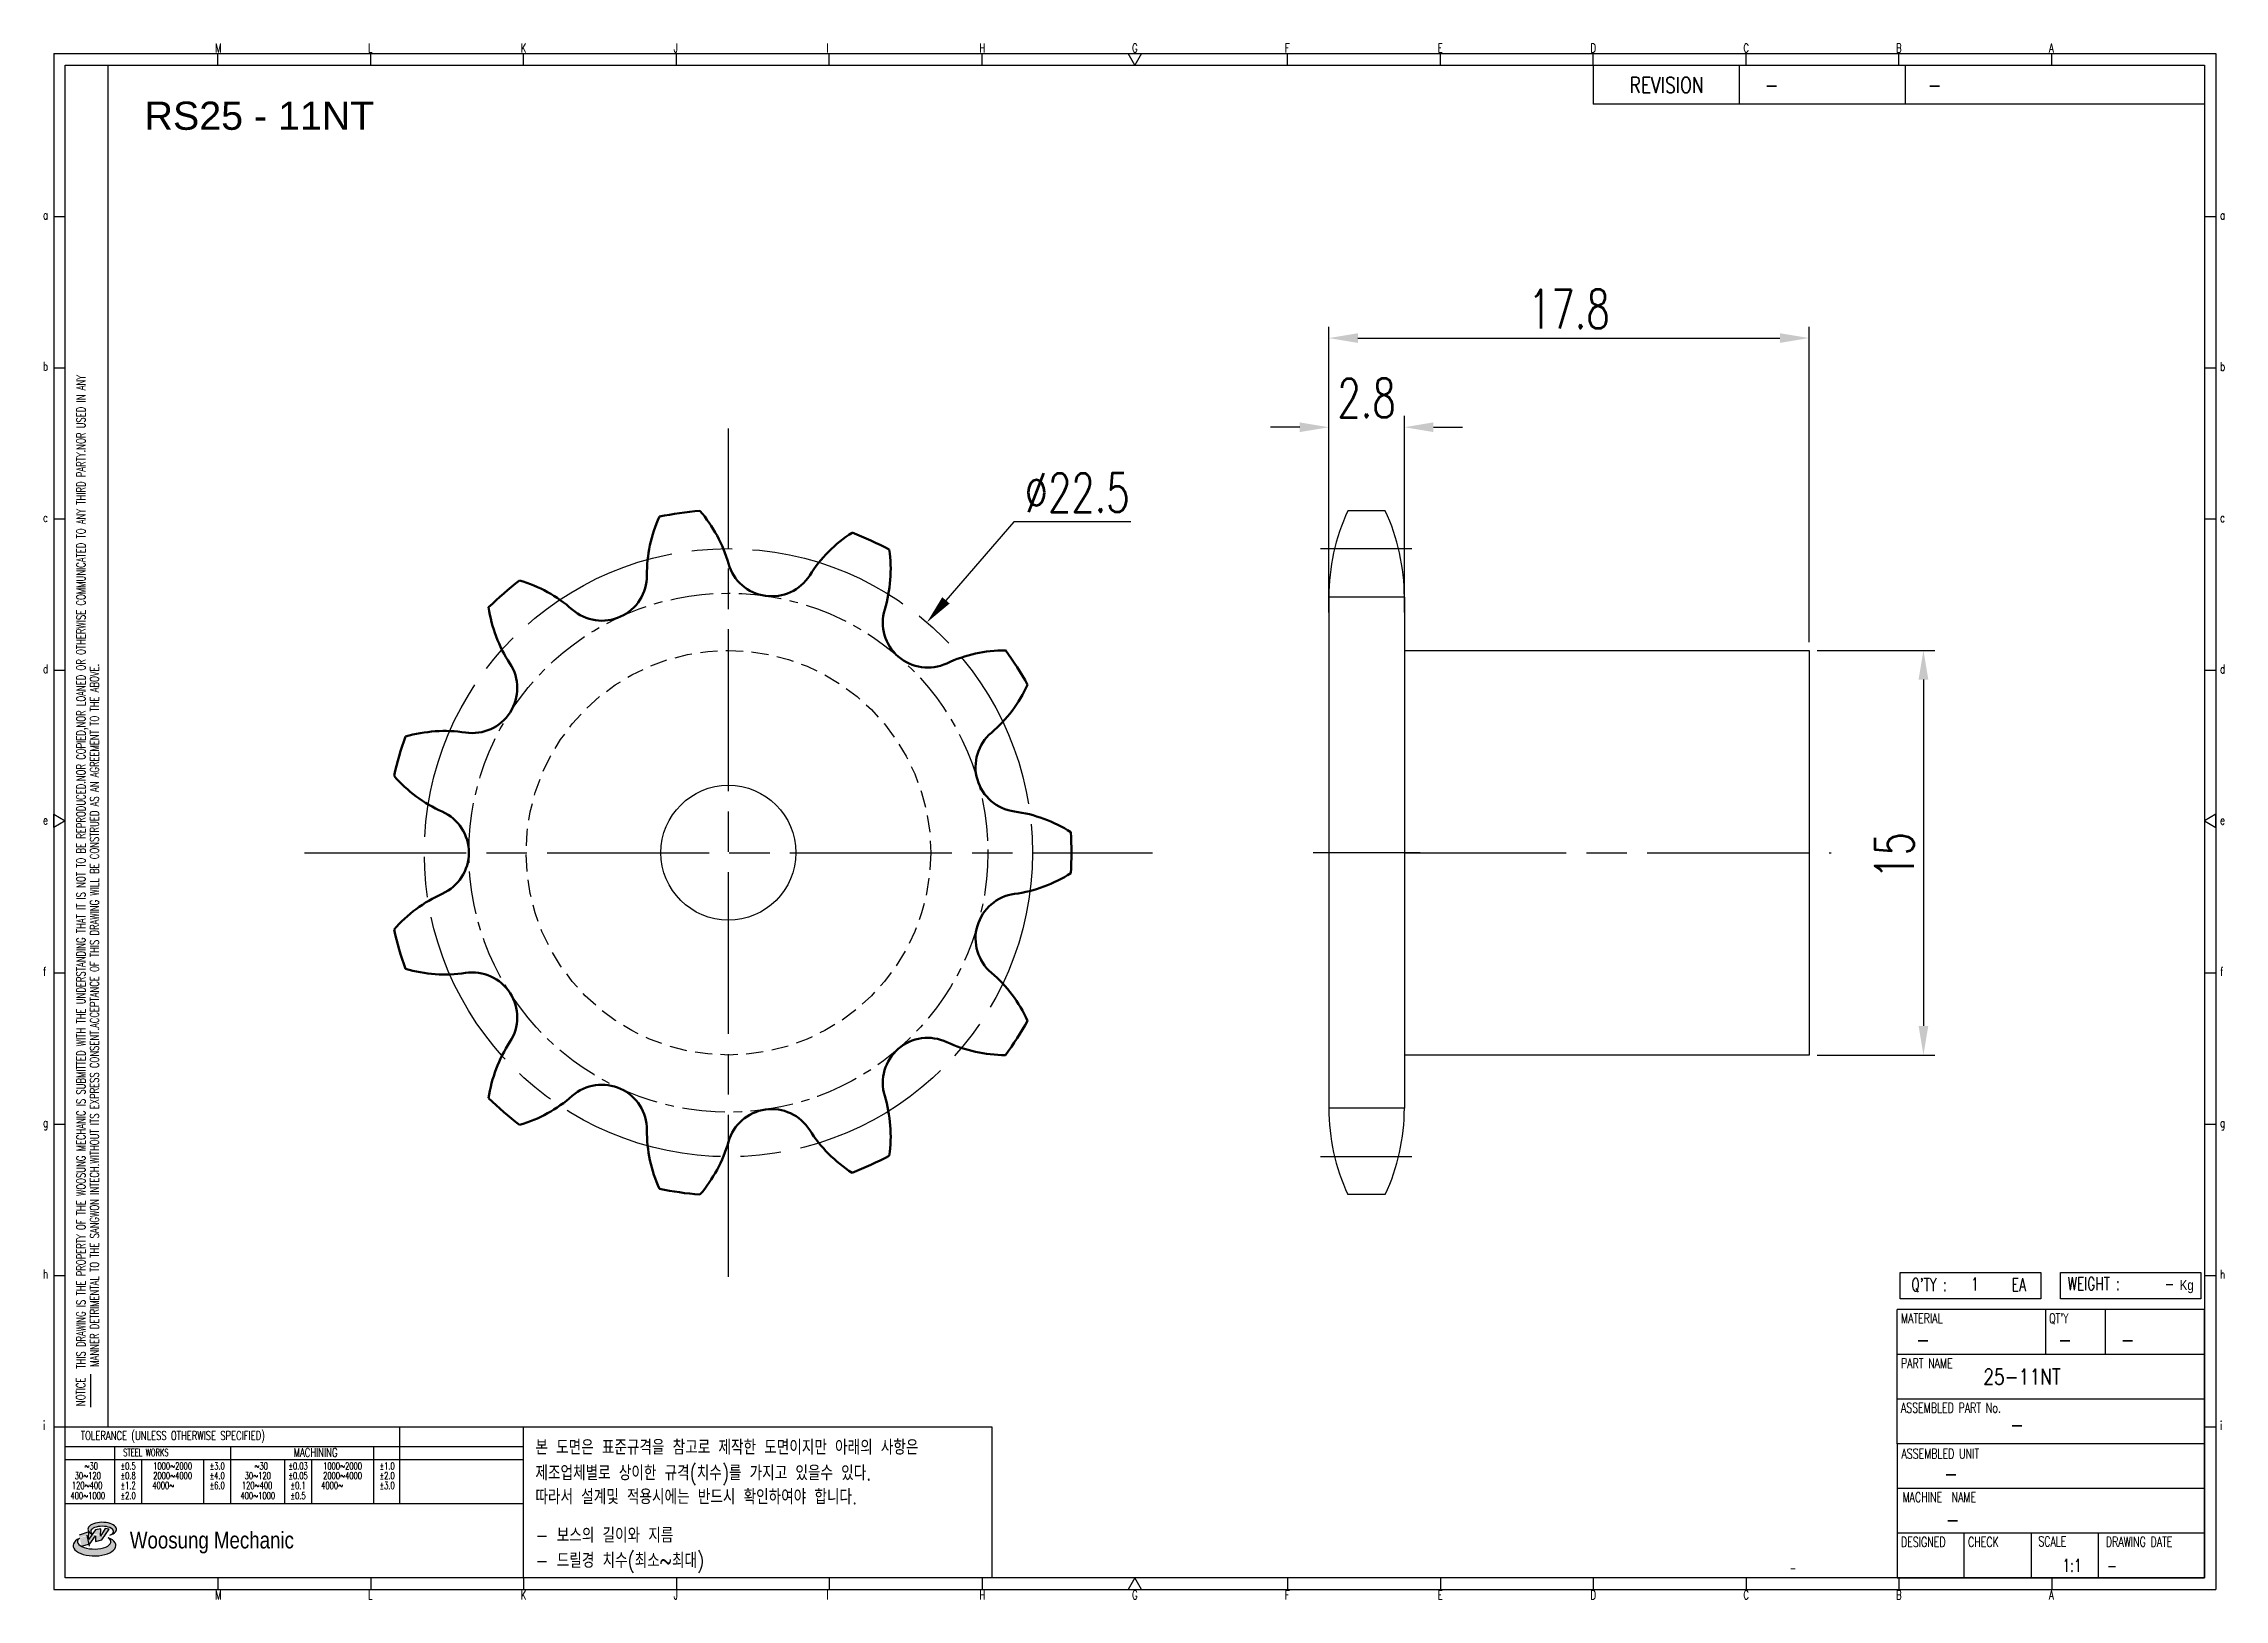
# Model space of a CAD drawing. Header units: millimetres. Extents: x -0.4 to 80.5, y -0.4 to 57.3.
import ezdxf
from ezdxf.enums import TextEntityAlignment as Align

# ---------------------------------------------------------------- set-up
doc = ezdxf.new("R2010")
doc.units = ezdxf.units.MM
for name, pattern in [('AM_ISO02W050', [7.5, 6, -1.5]), ('AM_ISO02W050x2', [3.75, 3, -0.75]), ('AM_ISO08W050', [18, 12, -1.5, 3, -1.5]), ('AM_ISO08W050x2', [9, 6, -0.75, 1.5, -0.75]), ('CENTER', [50.8, 31.75, -6.35, 6.35, -6.35]), ('HIDDEN', [9.525, 6.35, -3.175])]:
    doc.linetypes.add(name, pattern=pattern)
for name, color, linetype, lineweight in [('AM_0N', 7, 'Continuous', 50), ('AM_3N', 6, 'AM_ISO02W050', 25), ('AM_7', 4, 'AM_ISO08W050', 25), ('AM_7N', 4, 'AM_ISO08W050', 25)]:
    doc.layers.add(name, color=color, linetype=linetype, lineweight=lineweight)
for name, color, linetype in [('CL', 1, 'CENTER'), ('S-DIM', 7, 'Continuous'), ('TITLE', 7, 'Continuous'), ('도면레이아웃', 7, 'Continuous')]:
    doc.layers.add(name, color=color, linetype=linetype)
doc.styles.add('HAN', font='ROMANS.shx', dxfattribs={"width": 0.7, "bigfont": 'whgtxt.shx'})
doc.styles.add('HKD_ST2', font='romans.shx', dxfattribs={"width": 0.7, "height": 4, "bigfont": '@extfont2.shx'})
doc.styles.add('HSG', font='SIMPLEX.shx', dxfattribs={"width": 0.7, "bigfont": 'HSG.shx'})
doc.styles.add('ROMANS', font='romans.shx', dxfattribs={"width": 0.7, "bigfont": 'whgtxt.shx'})
doc.styles.add('SLDTEXTSTYLE4', font='arial.ttf', dxfattribs={"width": 0.8})
doc.styles.get("Standard").update_dxf_attribs({"font": 'arial.ttf'})
doc.dimstyles.new('APP2', dxfattribs={"dimscale": 0.6, "dimtxt": 2.4, "dimasz": 1.8, "dimexe": 0.7, "dimexo": 0.5, "dimgap": 0.6, "dimtad": 1, "dimtoh": 1, "dimdec": 1, "dimrnd": 0.01, "dimzin": 9, "dimdsep": 46, "dimtxsty": 'HSG', "dimcen": 0, "dimclrd": 1, "dimclre": 1, "dimclrt": 256, "dimazin": 2, "dimtp": 1, "dimtm": 1, "dimtfac": 0.5, "dimtdec": 1, "dimtofl": 0, "dimtmove": 0, "dimatfit": 3, "dimfxl": 0, "dimtvp": 1, "dimtolj": 2, "dimlwd": -1, "dimlwe": -1, "dimarcsym": 0})

# ---------------------------------------------------------------- blocks, each defined once
blk = doc.blocks.new('dyt')
for p, q in [((-68584.218, 488.758), (-68569.218, 488.758)), ((-68569.218, 488.758), (-68569.218, 473.758)), ((-68569.218, 473.758), (-68584.218, 473.758))]:
    blk.add_line(p, q)
at = {"layer": 'AM_7N', "linetype": 'AM_ISO08W050x2'}
blk.add_line((-68584.218, 481.258), (-68568.403, 481.258), dxfattribs=at)
blk = doc.blocks.new('*D5')
at = {"layer": 'Defpoints', "color": 0, "transparency": 16777216}
for p in [(65.065, 34.809), (65.065, 19.809), (69.306, 19.809)]:
    blk.add_point(p, dxfattribs=at)
at = {"layer": 'S-DIM', "color": 1, "transparency": 16777216}
for p, q in [((65.365, 34.809), (69.726, 34.809)), ((69.306, 33.729), (69.306, 20.889)), ((65.365, 19.809), (69.726, 19.809))]:
    blk.add_line(p, q, dxfattribs=at)
for points in [[(69.126, 33.729), (69.486, 33.729), (69.306, 34.809)], [(69.126, 20.889), (69.486, 20.889), (69.306, 19.809)]]:
    blk.add_solid(points, dxfattribs=at)
at = {"layer": 'S-DIM', "transparency": 16777216, "insert": (68.226, 27.207), "char_height": 1.44, "attachment_point": 5, "rotation": 90, "style": 'HSG'}
blk.add_mtext('\\A2;15', dxfattribs=at)
blk = doc.blocks.new('*D6')
at = {"layer": 'Defpoints', "color": 0, "transparency": 16777216}
for p in [(50.065, 43.08), (47.265, 35.911), (50.065, 35.911)]:
    blk.add_point(p, dxfattribs=at)
at = {"layer": 'S-DIM', "color": 1, "transparency": 16777216}
for p, q in [((46.185, 43.08), (45.105, 43.08)), ((47.265, 36.211), (47.265, 43.5)), ((50.065, 36.211), (50.065, 43.5)), ((51.145, 43.08), (52.225, 43.08))]:
    blk.add_line(p, q, dxfattribs=at)
for points in [[(46.185, 43.26), (46.185, 42.9), (47.265, 43.08)], [(51.145, 43.26), (51.145, 42.9), (50.065, 43.08)]]:
    blk.add_solid(points, dxfattribs=at)
at = {"layer": 'S-DIM', "transparency": 16777216, "insert": (48.665, 44.16), "char_height": 1.44, "attachment_point": 5, "style": 'HSG'}
blk.add_mtext('\\A2;2.8', dxfattribs=at)
blk = doc.blocks.new('*D7')
at = {"layer": 'Defpoints', "color": 0, "transparency": 16777216}
for p in [(65.065, 46.385), (47.265, 35.911), (65.065, 34.809)]:
    blk.add_point(p, dxfattribs=at)
at = {"layer": 'S-DIM', "color": 1, "transparency": 16777216}
for p, q in [((47.265, 36.211), (47.265, 46.805)), ((48.345, 46.385), (63.985, 46.385)), ((65.065, 35.109), (65.065, 46.805))]:
    blk.add_line(p, q, dxfattribs=at)
for points in [[(48.345, 46.565), (48.345, 46.205), (47.265, 46.385)], [(63.985, 46.565), (63.985, 46.205), (65.065, 46.385)]]:
    blk.add_solid(points, dxfattribs=at)
at = {"layer": 'S-DIM', "transparency": 16777216, "insert": (56.165, 47.465), "char_height": 1.44, "attachment_point": 5, "style": 'HSG'}
blk.add_mtext('\\A2;17.8', dxfattribs=at)
blk = doc.blocks.new('*D8')
at = {"layer": 'Defpoints', "color": 0, "transparency": 16777216}
for p in [(32.367, 35.844), (17.649, 18.774)]:
    blk.add_point(p, dxfattribs=at)
at = {"layer": 'S-DIM', "color": 1, "transparency": 16777216}
for p, q in [((35.585, 39.575), (33.073, 36.662)), ((39.929, 39.575), (35.585, 39.575))]:
    blk.add_line(p, q, dxfattribs=at)
blk.add_solid([(32.936, 36.779), (33.209, 36.544), (32.367, 35.844)], dxfattribs=at)
at = {"layer": 'S-DIM', "transparency": 16777216, "insert": (37.937, 40.655), "char_height": 1.44, "attachment_point": 5, "style": 'HSG'}
blk.add_mtext('\\A2;∅22.5', dxfattribs=at)
blk = doc.blocks.new('SUYWSHJH')
at = {"layer": '도면레이아웃'}
h = blk.add_hatch(color=10, dxfattribs=at)
h.paths.add_polyline_path([(1.544, 35.177), (1.554, 34.966), (1.779, 35.034), (2.054, 35.422), (1.908, 35.446), (1.728, 35.167), (1.741, 35.439), (1.547, 35.405), (1.292, 35.041), (1.295, 35.33), (0.943, 35.208), (1.03, 34.8), (1.336, 34.885)])
edge = h.paths.add_edge_path()
edge.add_ellipse((1.795, 35.421), major_axis=(-0.53, 0), ratio=0.487785, start_angle=122.36065, end_angle=403.39574)
edge.add_line((1.411, 35.244), (1.419, 35.261))
edge.add_ellipse((1.798, 35.344), major_axis=(-0.423, 0), ratio=0.444396, start_angle=131.58977, end_angle=386.19408, ccw=False)
edge = h.paths.add_edge_path()
edge.add_ellipse((1.512, 34.815), major_axis=(-0.793, 0), ratio=0.480113, start_angle=314.67633, end_angle=590.85213)
edge.add_ellipse((1.501, 34.958), major_axis=(-0.62, 0), ratio=0.43311, start_angle=331.7024, end_angle=574.42495, ccw=False)
for p, q in [((0, 90.118), (80.15, 90.118)), ((0, 90.118), (0, 33.191)), ((6.089, 89.693), (6.089, 90.118)), ((11.753, 89.693), (11.753, 90.118)), ((17.418, 89.693), (17.418, 90.118)), ((23.082, 89.693), (23.082, 90.118)), ((28.746, 89.693), (28.746, 90.118)), ((34.411, 89.693), (34.411, 90.118)), ((45.739, 89.693), (45.739, 90.118)), ((51.404, 89.693), (51.404, 90.118)), ((57.068, 89.693), (57.068, 90.118)), ((62.732, 89.693), (62.732, 90.118)), ((68.397, 89.693), (68.397, 90.118)), ((74.061, 89.693), (74.061, 90.118)), ((80.15, 90.118), (80.15, 33.191)), ((0, 84.085), (0.425, 84.085)), ((79.725, 84.085), (80.15, 84.085)), ((0, 78.478), (0.425, 78.478)), ((79.725, 78.478), (80.15, 78.478)), ((0, 72.87), (0.425, 72.87)), ((79.725, 72.87), (80.15, 72.87)), ((0, 67.262), (0.425, 67.262)), ((79.725, 67.262), (80.15, 67.262)), ((0, 56.047), (0.425, 56.047)), ((79.725, 56.047), (80.15, 56.047)), ((0, 50.439), (0.425, 50.439)), ((79.725, 50.439), (80.15, 50.439)), ((0, 44.832), (0.425, 44.832)), ((79.725, 44.832), (80.15, 44.832)), ((1.377, 39.947), (1.377, 41.174)), ((0, 39.224), (0.425, 39.224)), ((79.725, 39.224), (80.15, 39.224)), ((0, 33.191), (80.15, 33.191)), ((6.089, 33.616), (6.089, 33.191)), ((11.753, 33.616), (11.753, 33.191)), ((17.418, 33.616), (17.418, 33.191)), ((23.082, 33.616), (23.082, 33.191)), ((28.746, 33.616), (28.746, 33.191)), ((34.411, 33.616), (34.411, 33.191)), ((45.739, 33.616), (45.739, 33.191)), ((51.404, 33.616), (51.404, 33.191)), ((57.068, 33.616), (57.068, 33.191)), ((62.732, 33.616), (62.732, 33.191)), ((68.397, 33.616), (68.397, 33.191)), ((74.061, 33.616), (74.061, 33.191))]:
    blk.add_line(p, q)
at = {"color": 2}
for p, q in [((2.017, 39.224), (2.017, 89.693)), ((0.425, 39.224), (17.418, 39.224)), ((12.816, 39.224), (12.816, 36.382)), ((17.418, 33.616), (17.418, 39.224)), ((0.425, 38.487), (17.418, 38.487)), ((0.425, 38.012), (17.418, 38.012)), ((2.257, 38.487), (2.257, 36.382)), ((3.257, 38.012), (3.257, 36.382)), ((5.557, 38.012), (5.557, 36.382)), ((6.557, 38.5), (6.557, 36.382)), ((8.557, 38.012), (8.557, 36.382)), ((9.557, 38.026), (9.557, 36.382)), ((11.857, 38.487), (11.857, 36.382)), ((0.425, 36.382), (17.418, 36.382))]:
    blk.add_line(p, q, dxfattribs=at)
at = {"color": 6, "ltscale": 0.5}
for p, q in [((57.068, 89.693), (57.068, 88.246)), ((62.47, 89.693), (62.47, 88.246)), ((68.635, 89.693), (68.635, 88.246)), ((79.725, 88.246), (57.068, 88.246)), ((68.336, 38.59), (68.336, 43.563)), ((79.725, 43.563), (68.336, 43.563)), ((73.827, 43.563), (73.827, 41.905)), ((76.037, 43.563), (76.037, 41.905)), ((79.725, 38.59), (79.725, 43.563)), ((79.725, 41.905), (68.336, 41.905)), ((79.725, 40.248), (68.336, 40.248)), ((68.336, 38.59), (68.336, 33.616)), ((79.725, 38.59), (68.336, 38.59)), ((79.725, 33.616), (79.725, 38.59)), ((79.725, 36.932), (68.336, 36.932)), ((79.725, 35.274), (68.336, 35.274)), ((70.822, 33.616), (70.822, 35.274)), ((73.309, 33.616), (73.309, 35.274)), ((75.796, 33.616), (75.796, 35.274)), ((68.336, 33.616), (79.725, 33.616))]:
    blk.add_line(p, q, dxfattribs=at)
for points in [[(40.075, 89.693), (39.83, 90.118), (40.32, 90.118)], [(0.425, 89.693), (79.725, 89.693), (79.725, 33.616), (0.425, 33.616)], [(0.425, 61.679), (0, 61.433), (0, 61.924)], [(79.725, 61.679), (80.15, 61.433), (80.15, 61.924)], [(40.075, 33.616), (39.83, 33.191), (40.32, 33.191)]]:
    blk.add_lwpolyline(points, close=True)
at = {"layer": 'TITLE', "color": 20}
for p, q in [((68.449, 43.961), (68.449, 44.936)), ((68.449, 44.936), (73.654, 44.936)), ((73.654, 44.936), (73.654, 43.961)), ((74.39, 43.961), (74.39, 44.936)), ((74.39, 44.936), (79.595, 44.936)), ((79.595, 44.936), (79.595, 43.961)), ((73.654, 43.961), (68.449, 43.961)), ((79.595, 43.961), (74.39, 43.961))]:
    blk.add_line(p, q, dxfattribs=at)
at = {"layer": '도면레이아웃'}
for p, q in [((1.295, 35.33), (0.943, 35.208)), ((1.03, 34.8), (1.336, 34.885)), ((1.224, 35.208), (1.311, 34.8)), ((1.224, 35.208), (1.224, 35.208)), ((1.547, 35.405), (1.292, 35.041)), ((1.292, 35.041), (1.295, 35.33)), ((1.336, 34.885), (1.544, 35.177)), ((1.419, 35.261), (1.411, 35.244)), ((1.544, 35.177), (1.554, 34.966)), ((1.741, 35.439), (1.547, 35.405)), ((1.554, 34.966), (1.779, 35.034)), ((1.908, 35.446), (1.728, 35.167)), ((1.728, 35.167), (1.741, 35.439)), ((1.779, 35.034), (2.054, 35.422)), ((2.054, 35.422), (1.908, 35.446))]:
    blk.add_line(p, q, dxfattribs=at)
for centre, major_axis, ratio, start_param, end_param in [((1.795, 35.421), (-0.53, 0), 0.487785, 2.135596, 7.040584), ((1.512, 34.815), (-0.793, 0), 0.480113, 5.492138, 10.312315), ((1.501, 34.958), (-0.62, 0), 0.43311, 5.789299, 10.025607), ((1.798, 35.344), (-0.423, 0), 0.444396, 2.296675, 6.740358)]:
    blk.add_ellipse(centre, major_axis=major_axis, ratio=ratio, start_param=start_param, end_param=end_param, dxfattribs=at)
at = {"color": 4, "style": 'HKD_ST2', "width": 0.7}
for s, p in [('M', (5.988, 90.164)), ('L', (11.652, 90.164)), ('K', (17.316, 90.164)), ('J', (22.981, 90.164)), ('I', (28.645, 90.164)), ('H', (34.309, 90.164)), ('G', (39.974, 90.164)), ('F', (45.638, 90.164)), ('E', (51.302, 90.164)), ('D', (56.967, 90.164)), ('C', (62.631, 90.164)), ('B', (68.295, 90.164)), ('A', (73.96, 90.164)), ('a', (-0.395, 83.976)), ('a', (80.305, 83.97)), ('b', (-0.395, 78.368)), ('b', (80.305, 78.362)), ('c', (-0.395, 72.76)), ('c', (80.305, 72.754)), ('d', (-0.395, 67.153)), ('d', (80.305, 67.147)), ('e', (-0.395, 61.545)), ('e', (80.305, 61.539)), ('f', (-0.395, 55.937)), ('f', (80.305, 55.931)), ('g', (-0.395, 50.33)), ('g', (80.305, 50.324)), ('h', (-0.395, 44.722)), ('h', (80.305, 44.716)), ('i', (-0.395, 39.114)), ('i', (80.305, 39.108)), ('M', (5.988, 32.824)), ('L', (11.652, 32.824)), ('K', (17.316, 32.824)), ('J', (22.981, 32.824)), ('I', (28.645, 32.824)), ('H', (34.309, 32.824)), ('G', (39.974, 32.824)), ('F', (45.638, 32.824)), ('E', (51.302, 32.824)), ('D', (56.967, 32.824)), ('C', (62.631, 32.824)), ('B', (68.295, 32.824)), ('A', (73.96, 32.824))]:
    blk.add_text(s, height=0.326, dxfattribs=at).set_placement(p)
for s, height, style, width, p in [('REVISION', 0.5806, 'HAN', 0.8, (58.415, 88.664)), ('-', 0.581, 'HAN', 0.8, (63.426, 88.664)), ('-', 0.581, 'HAN', 0.8, (69.468, 88.664)), ("Q'TY : ", 0.4746, 'HKD_ST2', 0.7, (68.857, 44.253)), ('1', 0.475, 'HKD_ST2', 0.7, (71.071, 44.275)), ('EA', 0.4746, 'HKD_ST2', 0.7, (72.578, 44.253)), ('WEIGHT : ', 0.4746, 'HKD_ST2', 0.7, (74.65, 44.286)), ('-', 0.581, 'HAN', 0.8, (69.029, 42.157)), ('-', 0.581, 'HAN', 0.8, (74.289, 42.157)), ('-', 0.581, 'HAN', 0.8, (76.623, 42.157)), ('-', 0.581, 'HAN', 0.8, (72.515, 39.013)), ('-', 0.581, 'HAN', 0.8, (70.067, 37.189)), ('-', 0.581, 'HAN', 0.8, (70.126, 35.48)), ('1:1', 0.4746, 'HKD_ST2', 0.7, (74.458, 33.848)), ('-', 0.475, 'HKD_ST2', 0.7, (76.112, 33.837))]:
    blk.add_text(s, height=height, dxfattribs=dict(style=style, width=width)).set_placement(p)
at = {"color": 2, "style": 'HKD_ST2', "width": 0.7}
for s, p in [(' THIS DRAWING IS THE PROPERTY OF THE WOOSUNG MECHANIC IS SUBMITTED WITH THE UNDERSTANDING THAT IT IS NOT TO BE REPRODUCED.NOR COPIED,NOR LOANED OR OTHERWISE COMMUNICATED TO ANY THIRD PARTY.NOR USED IN ANY', (1.173, 41.217)), ('MANNER DETRIMENTAL TO THE SANGWON INTECH.WITHOUT ITS EXPRESS CONSENT.ACCEPTANCE OF THIS DRAWING WILL BE CONSTRUED AS AN AGREEMENT TO THE ABOVE.', (1.672, 41.447))]:
    blk.add_text(s, height=0.326266, rotation=90, dxfattribs=at).set_placement(p)
at = {"style": 'HKD_ST2', "width": 0.7}
blk.add_text('-', height=0.475, dxfattribs=at).set_placement((78.613, 44.286), align=Align.RIGHT)
at = {"color": 4, "style": 'HKD_ST2', "width": 0.7}
for s, height, p in [('MATERIAL', 0.3651, (68.474, 43.425)), ("QT'Y", 0.3651, (73.965, 43.425)), ('PART NAME', 0.3651, (68.474, 41.756)), ('ASSEMBLED PART No.', 0.36511, (68.474, 40.109)), ('ASSEMBLED UNIT', 0.36511, (68.49, 38.408)), ('MACHINE  NAME', 0.36511, (68.532, 36.794)), ('DESIGNED', 0.3651, (68.474, 35.136)), ('CHECK', 0.3651, (70.961, 35.136)), ('SCALE', 0.3651, (73.566, 35.153)), ('DRAWING DATE', 0.36511, (76.071, 35.141))]:
    blk.add_text(s, height=height, dxfattribs=at).set_placement(p, align=Align.TOP_LEFT)
at = {"style": 'HKD_ST2', "width": 0.7}
blk.add_text('NOTICE', height=0.3263, rotation=90, dxfattribs=at).set_placement((1.163, 39.988))
for s, height, style, width, p in [('TOLERANCE (UNLESS OTHERWISE SPECIFIED)', 0.32627, 'HKD_ST2', 0.7, (4.417, 38.896)), ('-', 0.326, 'ROMANS', 0.65, (64.469, 33.975))]:
    blk.add_text(s, height=height, dxfattribs=dict(style=style, width=width)).set_placement(p, align=Align.MIDDLE_CENTER)
at = {"color": 4, "style": 'HKD_ST2', "width": 0.7}
for s, height, p in [('STEEL WORKS', 0.26101, (3.416, 38.268)), ('MACHINING', 0.3263, (9.707, 38.27)), ('%%P0.5', 0.261, (2.757, 37.762)), ('%%P0.8', 0.261, (2.757, 37.411)), ('%%P3.0', 0.261, (6.057, 37.762)), ('%%P4.0', 0.261, (6.057, 37.411)), ('%%P0.03', 0.261, (9.057, 37.762)), ('%%P0.05', 0.261, (9.057, 37.411)), ('%%P1.0', 0.261, (12.357, 37.762)), ('%%P2.0', 0.261, (12.357, 37.411)), ('%%P1.2', 0.261, (2.757, 37.045)), ('%%P2.0', 0.261, (2.757, 36.67)), ('%%P6.0', 0.261, (6.057, 37.045)), ('%%P0.1', 0.261, (9.057, 37.045)), ('%%P0.5', 0.261, (9.057, 36.67)), ('%%P3.0', 0.261, (12.357, 37.045))]:
    blk.add_text(s, height=height, dxfattribs=at).set_placement(p, align=Align.MIDDLE)
for s, height, p in [('30%%126120', 0.261, (1.263, 37.411)), ('%%12630', 0.261, (1.389, 37.762)), ('2000%%1264000', 0.26101, (4.407, 37.411)), ('1000%%1262000', 0.26101, (4.407, 37.762)), ('30%%126120', 0.261, (7.563, 37.411)), ('%%12630', 0.261, (7.689, 37.762)), ('2000%%1264000', 0.26101, (10.707, 37.411)), ('1000%%1262000', 0.26101, (10.707, 37.762)), ('400%%1261000', 0.26101, (1.263, 36.67)), ('120%%126400', 0.26101, (1.237, 37.045)), ('4000%%126', 0.261, (4.061, 37.045)), ('400%%1261000', 0.26101, (7.563, 36.67)), ('120%%126400', 0.26101, (7.537, 37.045)), ('4000%%126', 0.261, (10.321, 37.045))]:
    blk.add_text(s, height=height, dxfattribs=at).set_placement(p, align=Align.MIDDLE_CENTER)
at = {"color": 1, "style": 'SLDTEXTSTYLE4', "width": 0.8}
blk.add_text('Woosung Mechanic', height=0.61957, dxfattribs=at).set_placement((2.822, 34.711))
at = {"layer": 'TITLE', "width": 0.8}
blk.add_text('Kg', height=0.3789, dxfattribs=at).set_placement((78.807, 44.286))
blk = doc.blocks.new('notice1')
at = {"color": 4}
blk.add_lwpolyline([(-22142.12, 1733.79), (-22053.8, 1733.79), (-22053.8, 1705.26), (-22142.12, 1705.26)], close=True, dxfattribs=at)
at = {"color": 4, "style": 'HAN', "width": 0.8}
for s, p in [('본 도면은 표준규격을 참고로 제작한 도면이지만 아래의 사항은', (-22139.9, 1728.51)), ('제조업체별로 상이한 규격(치수)를 가지고 있을수 있다.', (-22139.9, 1723.67)), ('따라서 설계및 적용시에는 반드시 확인하여야 합니다.', (-22139.9, 1719.17)), ('- 보스의 길이와 지름', (-22139.9, 1711.92)), ('- 드릴경 치수(최소~최대)', (-22139.9, 1707.16))]:
    blk.add_text(s, height=2.7949, dxfattribs=at).set_placement(p)

msp = doc.modelspace()

# ---------------------------------------------------------------- linework, layer by layer
for p, q in [((49.359, 39.98), (47.972, 39.98)), ((47.265, 36.78), (47.265, 17.837)), ((50.065, 36.78), (50.065, 17.837)), ((49.359, 14.637), (47.972, 14.637))]:
    msp.add_line(p, q)
at = {"color": 2, "linetype": 'HIDDEN', "ltscale": 0.1}
msp.add_circle((25.008, 27.309), 7.5, dxfattribs=at)
msp.add_circle((25.008, 27.309), 2.5)
for centre, start, end in [((54.865, 36.78), 155.09894, 180), ((42.465, 36.78), 0, 24.90106), ((54.865, 17.837), 180, 204.90106), ((42.465, 17.837), 335.09894, 0)]:
    msp.add_arc(centre, 7.6, start, end)
at = {"layer": 'AM_0N'}
for centre, radius, start, end in [((27.134, 37.629), 5.148, 155.45983, 180.45455), ((25.008, 27.309), 12.718, 94.76468, 101.59895), ((20.061, 36.612), 5.148, 15.90909, 40.90381), ((32.376, 34.841), 5.148, 122.73256, 147.72727), ((25.008, 27.309), 12.718, 62.03741, 68.87168), ((26.615, 38.48), 1.667, 195.90909, 327.72727), ((25.876, 37.81), 5.148, 343.18182, 8.17653), ((25.008, 27.309), 12.718, 127.49195, 134.32623), ((15.817, 32.46), 5.148, 48.63636, 73.63108), ((20.32, 37.575), 1.667, 228.63636, 0.45455), ((21.217, 37.14), 5.148, 188.1871, 213.18182), ((32.399, 35.838), 1.667, 163.18182, 295), ((35.279, 29.662), 5.148, 90.00528, 115), ((25.008, 27.309), 12.718, 29.31014, 36.14441), ((15.514, 33.41), 1.667, 261.36364, 33.18182), ((31.416, 35.674), 5.148, 310.45455, 335.44926), ((25.008, 27.309), 12.718, 160.21923, 167.0535), ((14.491, 26.673), 5.148, 81.36364, 106.35835), ((35.837, 30.488), 1.667, 130.45455, 262.27273), ((16.504, 33.53), 5.148, 220.91438, 245.90909), ((13.722, 27.309), 1.667, 294.09091, 65.90909), ((34.921, 23.736), 5.148, 57.27801, 82.27273), ((25.008, 27.309), 12.718, 356.58286, 3.41714), ((34.921, 30.882), 5.148, 277.72727, 302.72199), ((16.504, 21.088), 5.148, 114.09091, 139.08562), ((35.837, 24.129), 1.667, 97.72727, 229.54545), ((25.008, 27.309), 12.718, 192.9465, 199.78077), ((14.491, 27.944), 5.148, 253.64165, 278.63636), ((15.514, 21.207), 1.667, 326.81818, 98.63636), ((31.416, 18.944), 5.148, 24.55074, 49.54545), ((25.008, 27.309), 12.718, 323.85559, 330.68986), ((21.217, 17.478), 5.148, 146.81818, 171.8129), ((32.399, 18.779), 1.667, 65, 196.81818), ((35.279, 24.955), 5.148, 245, 269.99472), ((20.32, 17.043), 1.667, 359.54545, 131.36364), ((25.008, 27.309), 12.718, 225.67377, 232.50805), ((15.817, 22.157), 5.148, 286.36892, 311.36364), ((26.615, 16.138), 1.667, 32.27273, 164.09091), ((25.876, 16.808), 5.148, 351.82347, 16.81818), ((27.134, 16.989), 5.148, 179.54545, 204.54017), ((32.376, 19.776), 5.148, 212.27273, 237.26744), ((20.061, 18.006), 5.148, 319.09619, 344.09091), ((25.008, 27.309), 12.718, 291.12832, 297.96259), ((25.008, 27.309), 12.718, 258.40105, 265.23532)]:
    msp.add_arc(centre, radius, start, end, dxfattribs=at)
at = {"layer": 'AM_3N', "linetype": 'AM_ISO02W050x2'}
for p, q in [((50.065, 36.78), (47.265, 36.78)), ((50.065, 17.837), (47.265, 17.837))]:
    msp.add_line(p, q, dxfattribs=at)
at = {"layer": 'AM_7', "linetype": 'AM_ISO08W050x2'}
for p, q in [((50.338, 38.578), (46.955, 38.578)), ((50.647, 27.309), (46.684, 27.309)), ((50.338, 16.039), (46.955, 16.039))]:
    msp.add_line(p, q, dxfattribs=at)
msp.add_circle((25.008, 27.309), 11.27, dxfattribs=at)
at = {"layer": 'AM_7N', "linetype": 'AM_ISO08W050x2'}
for p, q in [((25.008, 11.591), (25.008, 43.027)), ((9.29, 27.309), (40.726, 27.309))]:
    msp.add_line(p, q, dxfattribs=at)
at = {"layer": 'CL', "ltscale": 0.05}
msp.add_circle((25.008, 27.309), 9.62, dxfattribs=at)

# ---------------------------------------------------------------- block references
for name, p in [('SUYWSHJH', (0, -33.191)), ('dyt', (68634.283, -453.949))]:
    msp.add_blockref(name, p)
at = {"xscale": 0.19656, "yscale": 0.19656, "zscale": 0.19656}
msp.add_blockref('notice1', (4369.673, -334.761), dxfattribs=at)

# ---------------------------------------------------------------- texts
at = {"color": 2}
msp.add_text('RS25 - 11NT', height=1.04485, dxfattribs=at).set_placement((3.367, 54.104))
at = {"style": 'HAN', "width": 0.8}
msp.add_text(' 25-11NT', height=0.5806, dxfattribs=at).set_placement((71.207, 7.594))

# ---------------------------------------------------------------- dimensions: what is measured, and where the dimension line sits
at = {"layer": 'S-DIM'}
dim = msp.add_linear_dim(base=(65.065, 46.385), p1=(47.265, 35.911), p2=(65.065, 34.809), dimstyle='APP2', dxfattribs=at)
dim.commit()
dim.dimension.update_dxf_attribs({"geometry": '*D7', "text_midpoint": (56.165, 47.465)})
dim = msp.add_linear_dim(base=(50.065, 43.08), p1=(47.265, 35.911), p2=(50.065, 35.911), dimstyle='APP2', dxfattribs=at)
dim.commit()
dim.dimension.update_dxf_attribs({"geometry": '*D6', "text_midpoint": (48.665, 43.08), "dimtype": 160})
dim = msp.add_diameter_dim_2p(p1=(17.649, 18.774), p2=(32.367, 35.844), dimstyle='APP2', dxfattribs=at)
dim.commit()
dim.dimension.update_dxf_attribs({"geometry": '*D8', "text_midpoint": (37.937, 39.575), "dimtype": 163})
dim = msp.add_linear_dim(base=(69.306, 19.809), p1=(65.065, 34.809), p2=(65.065, 19.809), angle=90, dimstyle='APP2', dxfattribs=at)
dim.commit()
dim.dimension.update_dxf_attribs({"geometry": '*D5', "text_midpoint": (69.306, 27.207), "dimtype": 160})

doc.saveas('drawing.dxf')
